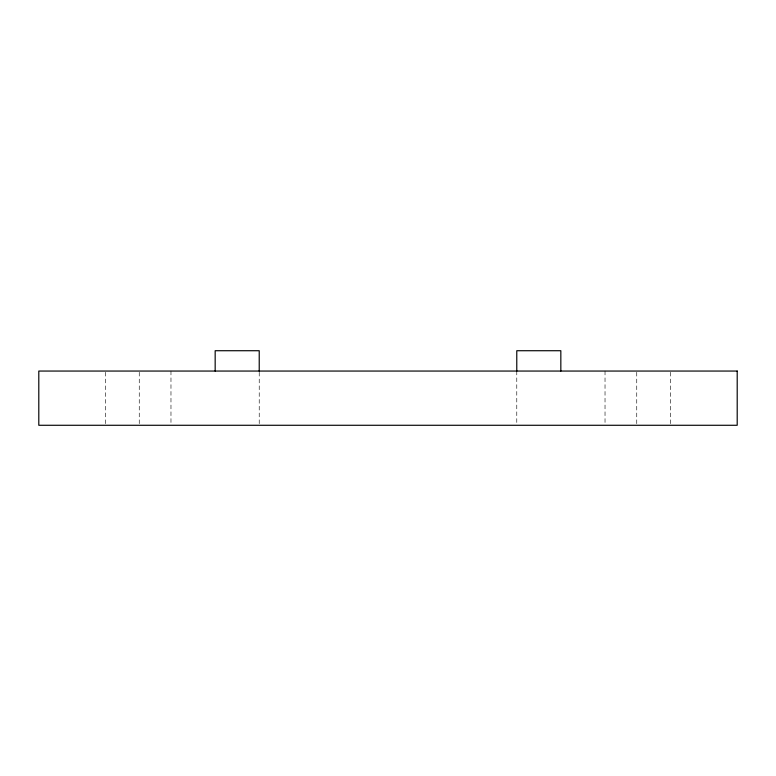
<?xml version="1.0" encoding="UTF-8"?>
<svg xmlns="http://www.w3.org/2000/svg" width="776" height="776" viewBox="0 0 776 776"><rect width="100%" height="100%" fill="white"/><g stroke="black" fill="none" stroke-linecap="round" stroke-linejoin="round"><path stroke-width="0.58" stroke-dasharray="3.88 2.91" d="M670.639 372.257L670.639 425.277M636.747 372.257L636.747 425.277M605.028 371.054L605.028 424.074M516.777 371.054L516.777 424.074M259.223 372.257L259.223 424.074M170.972 371.054L170.972 424.074M139.253 372.257L139.253 425.277M105.361 372.257L105.361 425.277"/><path stroke-width="1.16" d="M560.835 371.054L560.835 350.723L516.777 350.723L516.777 371.161M259.223 371.161L259.223 350.723L215.165 350.723L215.165 371.054M737.2 371.054L38.8 371.054L38.8 425.277L737.2 425.277L737.2 371.054"/></g></svg>
